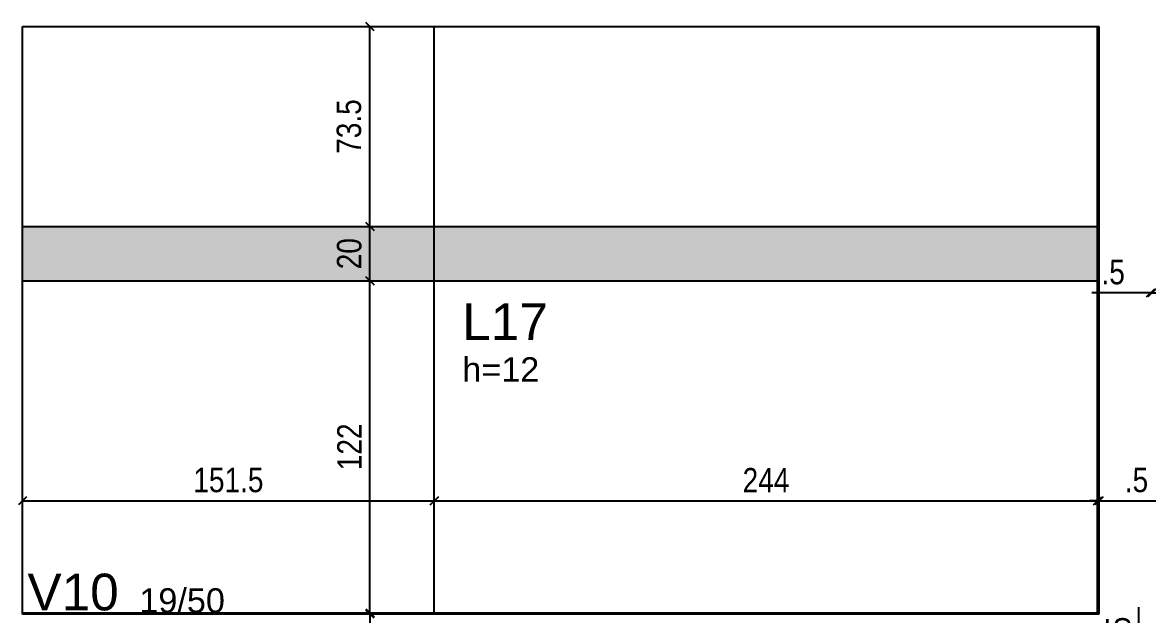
# Model space of a CAD drawing. Header units: millimetres. Extents: x 2797 to 7088, y 174 to 2922.
# Drawn here: x 4418.7 to 4832.5, y 1477 to 1694.6 of the extents above; entities that cross this region are included whole.
import ezdxf

# ---------------------------------------------------------------- set-up
doc = ezdxf.new("R2010")
doc.units = ezdxf.units.MM
for name, color, linetype in [('ES-VIGA', 3, 'Continuous'), ('L-D', 2, 'Continuous'), ('L-N', 4, 'Continuous'), ('Painéis', 200, 'Continuous'), ('VIG-D', 2, 'Continuous'), ('VIG-N', 4, 'Continuous')]:
    doc.layers.add(name, color=color, linetype=linetype)
doc.layers.add('Hachura', color=251, linetype='Continuous', lineweight=9)
doc.styles.add('COTA TECNICA-50', font='techl___.ttf', dxfattribs={"height": 9})
doc.styles.add('TQS_ARIAL', font='arial.ttf')
doc.dimstyles.new('COTA PAINEL-50', dxfattribs={"dimtxt": 9, "dimasz": 3, "dimexe": 3, "dimexo": 3, "dimgap": 3, "dimtad": 1, "dimdec": 1, "dimzin": 12, "dimdsep": 46, "dimtxsty": 'COTA TECNICA-50', "dimblk1": 'OBLIQUE', "dimblk2": 'OBLIQUE', "dimsah": 1, "dimcen": 0.9, "dimclrd": 4, "dimclre": 4, "dimclrt": 240, "dimadec": 1, "dimazin": 3, "dimtfac": 1, "dimtdec": 1, "dimtmove": 0, "dimatfit": 3, "dimfxl": 1, "dimtolj": 1, "dimtzin": 12, "dimarcsym": 0})

# ---------------------------------------------------------------- blocks, each defined once
blk = doc.blocks.new('_Oblique')
at = {"color": 0, "linetype": 'ByBlock', "lineweight": -2}
blk.add_line((-0.5, -0.5), (0.5, 0.5), dxfattribs=at)
blk = doc.blocks.new('*D125')
at = {"layer": 'Defpoints', "color": 0, "transparency": 16777216}
for p in [(4546.47, 1599.59), (4546.47, 1599.59), (4546.47, 1477.59)]:
    blk.add_point(p, dxfattribs=at)
at = {"layer": 'Painéis', "color": 4, "lineweight": -2, "transparency": 16777216}
blk.add_line((4546.47, 1477.59), (4546.47, 1599.59), dxfattribs=at)
at = {"layer": 'Painéis', "color": 4, "lineweight": -2, "transparency": 16777216, "xscale": 3, "yscale": 3, "zscale": 3}
for p, rotation in [((4546.47, 1599.59), 90), ((4546.47, 1477.59), 270)]:
    blk.add_blockref('_Oblique', p, dxfattribs=dict(at, rotation=rotation))
at = {"layer": 'Painéis', "color": 240, "transparency": 16777216, "insert": (4538.92, 1538.59), "char_height": 9, "attachment_point": 5, "rotation": 90, "style": 'COTA TECNICA-50'}
blk.add_mtext('\\A1;122', dxfattribs=at)
blk = doc.blocks.new('*D126')
at = {"layer": 'Defpoints', "color": 0, "transparency": 16777216}
for p in [(4546.47, 1693.08), (4546.47, 1693.08), (4546.47, 1619.59)]:
    blk.add_point(p, dxfattribs=at)
at = {"layer": 'Painéis', "color": 4, "lineweight": -2, "transparency": 16777216}
blk.add_line((4546.47, 1619.59), (4546.47, 1693.08), dxfattribs=at)
at = {"layer": 'Painéis', "color": 4, "lineweight": -2, "transparency": 16777216, "xscale": 3, "yscale": 3, "zscale": 3}
for p, rotation in [((4546.47, 1693.08), 90), ((4546.47, 1619.59), 270)]:
    blk.add_blockref('_Oblique', p, dxfattribs=dict(at, rotation=rotation))
at = {"layer": 'Painéis', "color": 240, "transparency": 16777216, "insert": (4538.77, 1656.34), "char_height": 9, "attachment_point": 5, "rotation": 90, "style": 'COTA TECNICA-50'}
blk.add_mtext('\\A1;73.5', dxfattribs=at)
blk = doc.blocks.new('*D127')
at = {"layer": 'Defpoints', "color": 0, "transparency": 16777216}
for p in [(4418.65, 1518.76), (4570.15, 1518.76), (4570.15, 1518.76)]:
    blk.add_point(p, dxfattribs=at)
at = {"layer": 'Painéis', "color": 4, "lineweight": -2, "transparency": 16777216}
blk.add_line((4418.65, 1518.76), (4570.15, 1518.76), dxfattribs=at)
at = {"layer": 'Painéis', "color": 4, "lineweight": -2, "transparency": 16777216, "xscale": 3, "yscale": 3, "zscale": 3, "rotation": 180}
blk.add_blockref('_Oblique', (4418.65, 1518.76), dxfattribs=at)
at = {"layer": 'Painéis', "color": 4, "lineweight": -2, "transparency": 16777216, "xscale": 3, "yscale": 3, "zscale": 3}
blk.add_blockref('_Oblique', (4570.15, 1518.76), dxfattribs=at)
at = {"layer": 'Painéis', "color": 240, "transparency": 16777216, "insert": (4494.4, 1526.36), "char_height": 9, "attachment_point": 5, "style": 'COTA TECNICA-50'}
blk.add_mtext('\\A1;151.5', dxfattribs=at)
blk = doc.blocks.new('*D128')
at = {"layer": 'Defpoints', "color": 0, "transparency": 16777216}
for p in [(4570.15, 1518.76), (4814.15, 1518.76), (4814.15, 1517.26)]:
    blk.add_point(p, dxfattribs=at)
at = {"layer": 'Painéis', "color": 4, "lineweight": -2, "transparency": 16777216}
for p, q in [((4814.15, 1520.26), (4814.15, 1521.76)), ((4570.15, 1518.76), (4814.15, 1518.76))]:
    blk.add_line(p, q, dxfattribs=at)
at = {"layer": 'Painéis', "color": 4, "lineweight": -2, "transparency": 16777216, "xscale": 3, "yscale": 3, "zscale": 3, "rotation": 180}
blk.add_blockref('_Oblique', (4570.15, 1518.76), dxfattribs=at)
at = {"layer": 'Painéis', "color": 4, "lineweight": -2, "transparency": 16777216, "xscale": 3, "yscale": 3, "zscale": 3}
blk.add_blockref('_Oblique', (4814.15, 1518.76), dxfattribs=at)
at = {"layer": 'Painéis', "color": 240, "transparency": 16777216, "insert": (4692.15, 1526.33), "char_height": 9, "attachment_point": 5, "style": 'COTA TECNICA-50'}
blk.add_mtext('\\A1;244', dxfattribs=at)
blk = doc.blocks.new('*D129')
at = {"layer": 'Defpoints', "color": 0, "transparency": 16777216}
for p in [(4814.15, 1518.76), (4814.65, 1518.76), (4814.65, 1518.76)]:
    blk.add_point(p, dxfattribs=at)
at = {"layer": 'Painéis', "color": 4, "lineweight": -2, "transparency": 16777216}
for p, q in [((4814.15, 1518.76), (4811.15, 1518.76)), ((4814.15, 1518.76), (4814.65, 1518.76)), ((4814.65, 1518.76), (4836.25, 1518.76))]:
    blk.add_line(p, q, dxfattribs=at)
at = {"layer": 'Painéis', "color": 4, "lineweight": -2, "transparency": 16777216, "xscale": 3, "yscale": 3, "zscale": 3}
blk.add_blockref('_Oblique', (4814.15, 1518.76), dxfattribs=at)
at = {"layer": 'Painéis', "color": 4, "lineweight": -2, "transparency": 16777216, "xscale": 3, "yscale": 3, "zscale": 3, "rotation": 180}
blk.add_blockref('_Oblique', (4814.65, 1518.76), dxfattribs=at)
at = {"layer": 'Painéis', "color": 240, "transparency": 16777216, "insert": (4828.45, 1526.36), "char_height": 9, "attachment_point": 5, "style": 'COTA TECNICA-50'}
blk.add_mtext('\\A1;.5', dxfattribs=at)
blk = doc.blocks.new('*D130')
at = {"layer": 'Defpoints', "color": 0, "transparency": 16777216}
for p in [(4546.47, 1477.59), (4546.47, 1477.09), (4546.47, 1477.09)]:
    blk.add_point(p, dxfattribs=at)
at = {"layer": 'Painéis', "color": 4, "lineweight": -2, "transparency": 16777216}
for p, q in [((4546.47, 1477.59), (4546.47, 1480.59)), ((4546.47, 1477.59), (4546.47, 1477.09)), ((4546.47, 1477.09), (4546.47, 1455.5))]:
    blk.add_line(p, q, dxfattribs=at)
at = {"layer": 'Painéis', "color": 4, "lineweight": -2, "transparency": 16777216, "xscale": 3, "yscale": 3, "zscale": 3}
for p, rotation in [((4546.47, 1477.59), 270), ((4546.47, 1477.09), 90)]:
    blk.add_blockref('_Oblique', p, dxfattribs=dict(at, rotation=rotation))
at = {"layer": 'Painéis', "color": 240, "transparency": 16777216, "insert": (4538.87, 1463.29), "char_height": 9, "attachment_point": 5, "rotation": 90, "style": 'COTA TECNICA-50'}
blk.add_mtext('\\A1;.5', dxfattribs=at)
blk = doc.blocks.new('*D131')
at = {"layer": 'Defpoints', "color": 0, "transparency": 16777216}
for p in [(4546.47, 1619.59), (4546.47, 1619.59), (4546.47, 1599.59)]:
    blk.add_point(p, dxfattribs=at)
at = {"layer": 'Painéis', "color": 4, "lineweight": -2, "transparency": 16777216}
blk.add_line((4546.47, 1599.59), (4546.47, 1619.59), dxfattribs=at)
at = {"layer": 'Painéis', "color": 4, "lineweight": -2, "transparency": 16777216, "xscale": 3, "yscale": 3, "zscale": 3}
for p, rotation in [((4546.47, 1619.59), 90), ((4546.47, 1599.59), 270)]:
    blk.add_blockref('_Oblique', p, dxfattribs=dict(at, rotation=rotation))
at = {"layer": 'Painéis', "color": 240, "transparency": 16777216, "insert": (4538.88, 1609.59), "char_height": 9, "attachment_point": 5, "rotation": 90, "style": 'COTA TECNICA-50'}
blk.add_mtext('\\A1;20', dxfattribs=at)
blk = doc.blocks.new('*D141')
at = {"layer": 'Defpoints', "color": 0, "transparency": 16777216}
for p in [(4833.65, 1595.18), (4833.65, 1595.18), (4834.15, 1595.18)]:
    blk.add_point(p, dxfattribs=at)
at = {"layer": 'Painéis', "color": 4, "lineweight": -2, "transparency": 16777216}
for p, q in [((4833.65, 1595.18), (4812.06, 1595.18)), ((4834.15, 1595.18), (4833.65, 1595.18)), ((4834.15, 1595.18), (4837.15, 1595.18))]:
    blk.add_line(p, q, dxfattribs=at)
at = {"layer": 'Painéis', "color": 4, "lineweight": -2, "transparency": 16777216, "xscale": 3, "yscale": 3, "zscale": 3}
blk.add_blockref('_Oblique', (4833.65, 1595.18), dxfattribs=at)
at = {"layer": 'Painéis', "color": 4, "lineweight": -2, "transparency": 16777216, "xscale": 3, "yscale": 3, "zscale": 3, "rotation": 180}
blk.add_blockref('_Oblique', (4834.15, 1595.18), dxfattribs=at)
at = {"layer": 'Painéis', "color": 240, "transparency": 16777216, "insert": (4819.86, 1602.78), "char_height": 9, "attachment_point": 5, "style": 'COTA TECNICA-50'}
blk.add_mtext('\\A1;.5', dxfattribs=at)
blk = doc.blocks.new('*D150')
at = {"layer": 'Defpoints', "color": 0, "transparency": 16777216}
for p in [(4814.65, 1458.09), (4814.65, 1457.59), (4829.34, 1458.09)]:
    blk.add_point(p, dxfattribs=at)
at = {"layer": 'Painéis', "color": 4, "lineweight": -2, "transparency": 16777216}
for p, q in [((4829.34, 1458.09), (4829.34, 1479.68)), ((4817.65, 1458.09), (4832.34, 1458.09)), ((4817.65, 1457.59), (4832.34, 1457.59)), ((4829.34, 1457.59), (4829.34, 1458.09)), ((4829.34, 1457.59), (4829.34, 1454.59))]:
    blk.add_line(p, q, dxfattribs=at)
at = {"layer": 'Painéis', "color": 4, "lineweight": -2, "transparency": 16777216, "xscale": 3, "yscale": 3, "zscale": 3}
for p, rotation in [((4829.34, 1458.09), 270), ((4829.34, 1457.59), 90)]:
    blk.add_blockref('_Oblique', p, dxfattribs=dict(at, rotation=rotation))
at = {"layer": 'Painéis', "color": 240, "transparency": 16777216, "insert": (4821.74, 1471.89), "char_height": 9, "attachment_point": 5, "rotation": 90, "style": 'COTA TECNICA-50'}
blk.add_mtext('\\A1;.5', dxfattribs=at)

msp = doc.modelspace()

# ---------------------------------------------------------------- hatches: boundary and pattern name
at = {"layer": 'Hachura', "linetype": 'ByBlock'}
h = msp.add_hatch(color=256, dxfattribs=at)
h.dxf.hatch_style = 1
h.paths.add_polyline_path([(4814.15, 1619.59), (4418.65, 1619.59), (4418.65, 1599.59), (4814.15, 1599.59)])

# ---------------------------------------------------------------- linework, layer by layer
at = {"layer": 'ES-VIGA'}
for points in [[(4418.65, 1693.08), (4616.65, 1693.08)], [(4418.65, 1477.09), (4418.65, 1693.08)], [(4616.65, 1693.08), (4814.65, 1693.08)], [(4814.65, 1693.08), (4814.65, 1477.09)], [(4464.15, 1477.09), (4418.65, 1477.09)], [(4769.15, 1477.09), (4464.15, 1477.09)], [(4814.65, 1477.09), (4769.15, 1477.09)]]:
    msp.add_lwpolyline(points, dxfattribs=at)
at = {"layer": 'Painéis'}
for p, q in [((4570.15, 1477.59), (4570.15, 1693.08)), ((4814.15, 1477.59), (4814.15, 1693.08)), ((4418.65, 1619.59), (4814.15, 1619.59)), ((4418.65, 1599.59), (4814.15, 1599.59)), ((4418.65, 1477.59), (4814.15, 1477.59))]:
    msp.add_line(p, q, dxfattribs=at)

# ---------------------------------------------------------------- texts
at = {"layer": 'L-D', "linetype": 'Continuous', "style": 'TQS_ARIAL'}
msp.add_text('h=12', height=9, dxfattribs=at).set_placement((4580.43, 1562.53))
at = {"layer": 'L-N', "linetype": 'Continuous', "style": 'TQS_ARIAL'}
msp.add_text('L17', height=13.5, dxfattribs=at).set_placement((4580.43, 1577.83))
at = {"layer": 'VIG-D', "linetype": 'Continuous', "style": 'TQS_ARIAL'}
msp.add_text('19/50', height=9, dxfattribs=at).set_placement((4461.65, 1477.6))
at = {"layer": 'VIG-N', "linetype": 'Continuous', "style": 'TQS_ARIAL'}
msp.add_text('V10', height=13.5, dxfattribs=at).set_placement((4420.49, 1478.47))

# ---------------------------------------------------------------- dimensions: what is measured, and where the dimension line sits
at = {"layer": 'Painéis'}
for base, p1, p2, picture, middle in [((4546.47, 1693.08), (4546.47, 1619.59), (4546.47, 1693.08), '*D126', (4538.77, 1656.34)), ((4546.47, 1619.59), (4546.47, 1599.59), (4546.47, 1619.59), '*D131', (4538.88, 1609.59)), ((4546.47, 1599.59), (4546.47, 1477.59), (4546.47, 1599.59), '*D125', (4538.92, 1538.59)), ((4546.47, 1477.09), (4546.47, 1477.59), (4546.47, 1477.09), '*D130', (4538.87, 1463.29)), ((4829.34, 1458.09), (4814.65, 1457.59), (4814.65, 1458.09), '*D150', (4821.74, 1471.89))]:
    dim = msp.add_linear_dim(base=base, p1=p1, p2=p2, angle=90, dimstyle='COTA PAINEL-50', dxfattribs=at)
    dim.commit()
    dim.dimension.update_dxf_attribs({"geometry": picture, "text_midpoint": middle})
for base, p1, p2, picture, middle in [((4833.65, 1595.18), (4834.15, 1595.18), (4833.65, 1595.18), '*D141', (4819.86, 1602.78)), ((4570.15, 1518.76), (4418.65, 1518.76), (4570.15, 1518.76), '*D127', (4494.4, 1526.36)), ((4814.15, 1518.76), (4570.15, 1518.76), (4814.15, 1517.26), '*D128', (4692.15, 1526.33)), ((4814.65, 1518.76), (4814.15, 1518.76), (4814.65, 1518.76), '*D129', (4828.45, 1526.36))]:
    dim = msp.add_linear_dim(base=base, p1=p1, p2=p2, dimstyle='COTA PAINEL-50', dxfattribs=at)
    dim.commit()
    dim.dimension.update_dxf_attribs({"geometry": picture, "text_midpoint": middle})

doc.saveas('drawing.dxf')
